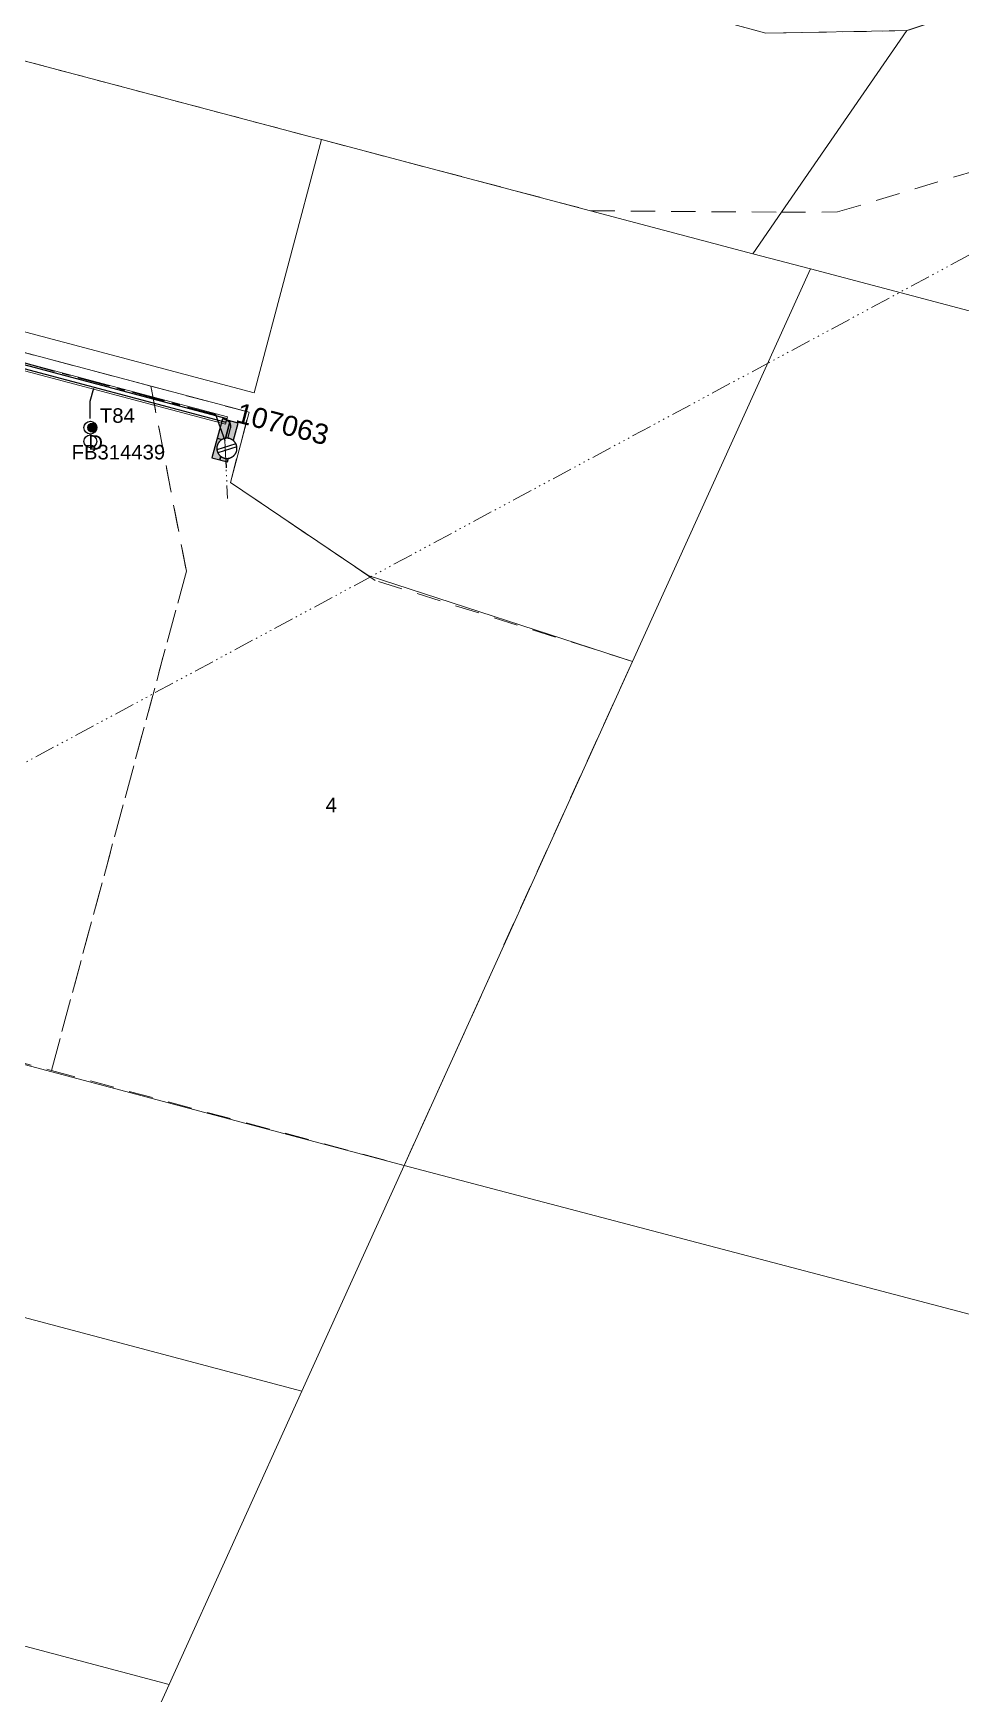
# Model space of a CAD drawing. Header units: metres. Extents: x 256054 to 262066, y 6173540 to 6179224.
# Drawn here: x 259424.2 to 259539.2, y 6174877 to 6175082.8 of the extents above; entities that cross this region are included whole.
import ezdxf
from ezdxf.enums import TextEntityAlignment as Align

# ---------------------------------------------------------------- set-up
doc = ezdxf.new("R2010")
doc.units = ezdxf.units.M
for name, pattern in [('Cable Exist UG', [7, 4, -1, 1, -1]), ('Dash', [5, 3, -2]), ('DASHED', [19.05, 12.7, -6.35]), ('PHANTOMX2', [5.6, 2.5, -0.5, 0.15, -0.5, 0.15, -0.5, 0.15, -0.5, 0.15, -0.5])]:
    doc.linetypes.add(name, pattern=pattern)
doc.layers.get('0').update_dxf_attribs({"color": 6})
for name, color, linetype, lineweight in [('_User Miscellaneous4', 191, 'Continuous', 13), ('Cadastre Developer_SP_EXT', 96, 'Continuous', 15), ('Cadastre Easements_SP_EXT', 96, 'DASHED', 15), ('Cadastre Land Parcels_SP_EXT', 96, 'Continuous', 15), ('Cadastre Roads_SP_EXT', 54, 'Continuous', 15), ('Mains_LV_EXT', 163, 'Continuous', 25), ('Services_SP_EXT', 42, 'PHANTOMX2', 20)]:
    doc.layers.add(name, color=color, linetype=linetype, lineweight=lineweight)
for name, color, linetype in [('Duct_SP_EXT', 40, 'Continuous'), ('Equip_LV_EXT', 7, 'Continuous'), ('SupportsUG_SP_LV_EXT', 7, 'Continuous'), ('Trench_SP_EXT', 7, 'Continuous')]:
    doc.layers.add(name, color=color, linetype=linetype)
doc.styles.add('iecARIAL', font='arial.ttf', dxfattribs={"height": 2})
doc.styles.get("Standard").update_dxf_attribs({"font": 'arial.ttf'})

# ---------------------------------------------------------------- blocks, each defined once
blk = doc.blocks.new('PILLAR_EXT')
blk.add_hatch(color=256).paths.add_polyline_path([(-2.5, 1), (-2.5, -1), (2.5, -1), (2.5, 1)])
for p, q in [((-2.5, 0), (2.5, 0)), ((0, 1), (0, -1))]:
    blk.add_line(p, q)
at = {"ltscale": 10}
blk.add_line((2.5, 0), (-2.5, 0), dxfattribs=at)
blk.add_lwpolyline([(-2.5, -1), (-1.25, -1), (1.25, -1), (2.5, -1), (2.5, 1), (-2.5, 1)], close=True)
at = {"width": 0.9, "flags": 8}
blk.add_attdef('ASSET_NUM', text='', height=2, rotation=90, dxfattribs=at).set_placement((-2, 4), align=Align.MIDDLE_LEFT)
for tag, p, flags in [('OWNED_BY', (0, -0.2), 9), ('STATE', (0, -0.4), 9), ('SUPPORT_TYPE', (0, -0.6), 9), ('STREETNAME', (0, -1.8), 9), ('SUBURB', (0, -2), 1), ('USAGE', (0, -0.8), 9), ('LEGEND', (0, -1), 9), ('LOCATION', (0, -1.2), 9), ('NOTES', (0, -1.4), 9), ('PARENT', (0, -1.6), 9)]:
    blk.add_attdef(tag, p, '', height=0.2, dxfattribs=dict(flags=flags))
blk = doc.blocks.new('DUCT_EXT')
blk.add_circle((0, 0.8), 0.8)
at = {"flags": 1}
blk.add_attdef('Z', (0, 0), '', height=0.2, dxfattribs=at)
at = {"flags": 9}
for tag, p in [('DUCT_CODE', (0, 0)), ('XSECT_TYPE', (0, -0.2)), ('STATE', (0, -0.6)), ('FB_REFERENCE', (0, -0.4)), ('NOTES', (0, -0.8))]:
    blk.add_attdef(tag, text='', height=0.2, dxfattribs=at).set_placement(p, align=Align.MIDDLE_LEFT)
blk = doc.blocks.new('LV_UG_LINKS_CLOSED_EXT')
at = {"layer": 'Equip_LV_EXT'}
for tag, flags, p in [('OPERATING_VOLTAGE', 9, (3, -2.6)), ('ORIENTATION', 9, (3, -2.8)), ('STATE', 9, (3, -3)), ('SWITCH_TYPE', 9, (3, -3.2)), ('OWNED_BY', 9, (3, -3.8)), ('OPERATED_BY', 9, (3, -4)), ('NO_PHASES', 9, (3, -2.4)), ('USAGE', 9, (3, -3.4)), ('NOTES', 9, (3, -3.6)), ('MAINTAINED_BY', 9, (3, -4.2)), ('TYPE', 9, (3, -4.6)), ('Z', 1, (3, -4.8)), ('NUMBER_OF_PHASES', 9, (3, -4.4))]:
    blk.add_attdef(tag, text='', height=0.2, dxfattribs=dict(at, flags=flags)).set_placement(p, align=Align.MIDDLE_LEFT)
blk.add_wipeout([(4, 1.25), (3.97, 1.25), (3.94, 1.25), (3.91, 1.25), (3.88, 1.24), (3.85, 1.24), (3.82, 1.24), (3.79, 1.23), (3.76, 1.23), (3.73, 1.22), (3.7, 1.21), (3.67, 1.2), (3.64, 1.2), (3.61, 1.19), (3.58, 1.18), (3.55, 1.17), (3.52, 1.15), (3.49, 1.14), (3.47, 1.13), (3.44, 1.12), (3.41, 1.1), (3.38, 1.09), (3.36, 1.07), (3.33, 1.06), (3.31, 1.04), (3.28, 1.02), (3.26, 1), (3.23, 0.99), (3.21, 0.97), (3.18, 0.95), (3.16, 0.93), (3.14, 0.91), (3.12, 0.88), (3.09, 0.86), (3.07, 0.84), (3.05, 0.82), (3.03, 0.79), (3.01, 0.77), (3, 0.74), (2.98, 0.72), (2.96, 0.69), (2.94, 0.67), (2.93, 0.64), (2.91, 0.62), (2.9, 0.59), (2.88, 0.56), (2.87, 0.53), (2.86, 0.51), (2.85, 0.48), (2.83, 0.45), (2.82, 0.42), (2.81, 0.39), (2.8, 0.36), (2.8, 0.33), (2.79, 0.3), (2.78, 0.27), (2.77, 0.24), (2.77, 0.21), (2.76, 0.18), (2.76, 0.15), (2.76, 0.12), (2.75, 0.09), (2.75, 0.06), (2.75, 0.03), (2.75, 0), (2.75, -0.03), (2.75, -0.06), (2.75, -0.09), (2.76, -0.12), (2.76, -0.15), (2.76, -0.18), (2.77, -0.21), (2.77, -0.24), (2.78, -0.27), (2.79, -0.3), (2.8, -0.33), (2.8, -0.36), (2.81, -0.39), (2.82, -0.42), (2.83, -0.45), (2.85, -0.48), (2.86, -0.51), (2.87, -0.53), (2.88, -0.56), (2.9, -0.59), (2.91, -0.62), (2.93, -0.64), (2.94, -0.67), (2.96, -0.69), (2.98, -0.72), (3, -0.74), (3.01, -0.77), (3.03, -0.79), (3.05, -0.82), (3.07, -0.84), (3.09, -0.86), (3.12, -0.88), (3.14, -0.91), (3.16, -0.93), (3.18, -0.95), (3.21, -0.97), (3.23, -0.99), (3.26, -1), (3.28, -1.02), (3.31, -1.04), (3.33, -1.06), (3.36, -1.07), (3.38, -1.09), (3.41, -1.1), (3.44, -1.12), (3.47, -1.13), (3.49, -1.14), (3.52, -1.15), (3.55, -1.17), (3.58, -1.18), (3.61, -1.19), (3.64, -1.2), (3.67, -1.2), (3.7, -1.21), (3.73, -1.22), (3.76, -1.23), (3.79, -1.23), (3.82, -1.24), (3.85, -1.24), (3.88, -1.24), (3.91, -1.25), (3.94, -1.25), (3.97, -1.25), (4, -1.25), (4.03, -1.25), (4.06, -1.25), (4.09, -1.25), (4.12, -1.24), (4.15, -1.24), (4.18, -1.24), (4.21, -1.23), (4.24, -1.23), (4.27, -1.22), (4.3, -1.21), (4.33, -1.2), (4.36, -1.2), (4.39, -1.19), (4.42, -1.18), (4.45, -1.17), (4.48, -1.15), (4.51, -1.14), (4.53, -1.13), (4.56, -1.12), (4.59, -1.1), (4.62, -1.09), (4.64, -1.07), (4.67, -1.06), (4.69, -1.04), (4.72, -1.02), (4.74, -1), (4.77, -0.99), (4.79, -0.97), (4.82, -0.95), (4.84, -0.93), (4.86, -0.91), (4.88, -0.88), (4.91, -0.86), (4.93, -0.84), (4.95, -0.82), (4.97, -0.79), (4.99, -0.77), (5, -0.74), (5.02, -0.72), (5.04, -0.69), (5.06, -0.67), (5.07, -0.64), (5.09, -0.62), (5.1, -0.59), (5.12, -0.56), (5.13, -0.53), (5.14, -0.51), (5.15, -0.48), (5.17, -0.45), (5.18, -0.42), (5.19, -0.39), (5.2, -0.36), (5.2, -0.33), (5.21, -0.3), (5.22, -0.27), (5.23, -0.24), (5.23, -0.21), (5.24, -0.18), (5.24, -0.15), (5.24, -0.12), (5.25, -0.09), (5.25, -0.06), (5.25, -0.03), (5.25, 0), (5.25, 0.03), (5.25, 0.06), (5.25, 0.09), (5.24, 0.12), (5.24, 0.15), (5.24, 0.18), (5.23, 0.21), (5.23, 0.24), (5.22, 0.27), (5.21, 0.3), (5.2, 0.33), (5.2, 0.36), (5.19, 0.39), (5.18, 0.42), (5.17, 0.45), (5.15, 0.48), (5.14, 0.51), (5.13, 0.53), (5.12, 0.56), (5.1, 0.59), (5.09, 0.62), (5.07, 0.64), (5.06, 0.67), (5.04, 0.69), (5.02, 0.72), (5, 0.74), (4.99, 0.77), (4.97, 0.79), (4.95, 0.82), (4.93, 0.84), (4.91, 0.86), (4.88, 0.88), (4.86, 0.91), (4.84, 0.93), (4.82, 0.95), (4.79, 0.97), (4.77, 0.99), (4.74, 1), (4.72, 1.02), (4.69, 1.04), (4.67, 1.06), (4.64, 1.07), (4.62, 1.09), (4.59, 1.1), (4.56, 1.12), (4.53, 1.13), (4.51, 1.14), (4.48, 1.15), (4.45, 1.17), (4.42, 1.18), (4.39, 1.19), (4.36, 1.2), (4.33, 1.2), (4.3, 1.21), (4.27, 1.22), (4.24, 1.23), (4.21, 1.23), (4.18, 1.24), (4.15, 1.24), (4.12, 1.24), (4.09, 1.25), (4.06, 1.25), (4.03, 1.25)]).dxf.layer = 'Equip_LV_EXT'
for p, q in [((3.79, 1.23), (3.79, -1.23)), ((4.21, 1.23), (4.21, -1.23))]:
    blk.add_line(p, q, dxfattribs=at)
at = {"layer": 'Equip_LV_EXT', "flags": 128}
blk.add_lwpolyline([(4, 1.25), (3.97, 1.25), (3.94, 1.25), (3.91, 1.25), (3.88, 1.24), (3.85, 1.24), (3.82, 1.24), (3.79, 1.23), (3.76, 1.23), (3.73, 1.22), (3.7, 1.21), (3.67, 1.2), (3.64, 1.2), (3.61, 1.19), (3.58, 1.18), (3.55, 1.17), (3.52, 1.15), (3.49, 1.14), (3.47, 1.13), (3.44, 1.12), (3.41, 1.1), (3.38, 1.09), (3.36, 1.07), (3.33, 1.06), (3.31, 1.04), (3.28, 1.02), (3.26, 1), (3.23, 0.99), (3.21, 0.97), (3.18, 0.95), (3.16, 0.93), (3.14, 0.91), (3.12, 0.88), (3.09, 0.86), (3.07, 0.84), (3.05, 0.82), (3.03, 0.79), (3.01, 0.77), (3, 0.74), (2.98, 0.72), (2.96, 0.69), (2.94, 0.67), (2.93, 0.64), (2.91, 0.62), (2.9, 0.59), (2.88, 0.56), (2.87, 0.53), (2.86, 0.51), (2.85, 0.48), (2.83, 0.45), (2.82, 0.42), (2.81, 0.39), (2.8, 0.36), (2.8, 0.33), (2.79, 0.3), (2.78, 0.27), (2.77, 0.24), (2.77, 0.21), (2.76, 0.18), (2.76, 0.15), (2.76, 0.12), (2.75, 0.09), (2.75, 0.06), (2.75, 0.03), (2.75, 0), (2.75, -0.03), (2.75, -0.06), (2.75, -0.09), (2.76, -0.12), (2.76, -0.15), (2.76, -0.18), (2.77, -0.21), (2.77, -0.24), (2.78, -0.27), (2.79, -0.3), (2.8, -0.33), (2.8, -0.36), (2.81, -0.39), (2.82, -0.42), (2.83, -0.45), (2.85, -0.48), (2.86, -0.51), (2.87, -0.53), (2.88, -0.56), (2.9, -0.59), (2.91, -0.62), (2.93, -0.64), (2.94, -0.67), (2.96, -0.69), (2.98, -0.72), (3, -0.74), (3.01, -0.77), (3.03, -0.79), (3.05, -0.82), (3.07, -0.84), (3.09, -0.86), (3.12, -0.88), (3.14, -0.91), (3.16, -0.93), (3.18, -0.95), (3.21, -0.97), (3.23, -0.99), (3.26, -1), (3.28, -1.02), (3.31, -1.04), (3.33, -1.06), (3.36, -1.07), (3.38, -1.09), (3.41, -1.1), (3.44, -1.12), (3.47, -1.13), (3.49, -1.14), (3.52, -1.15), (3.55, -1.17), (3.58, -1.18), (3.61, -1.19), (3.64, -1.2), (3.67, -1.2), (3.7, -1.21), (3.73, -1.22), (3.76, -1.23), (3.79, -1.23), (3.82, -1.24), (3.85, -1.24), (3.88, -1.24), (3.91, -1.25), (3.94, -1.25), (3.97, -1.25), (4, -1.25), (4.03, -1.25), (4.06, -1.25), (4.09, -1.25), (4.12, -1.24), (4.15, -1.24), (4.18, -1.24), (4.21, -1.23), (4.24, -1.23), (4.27, -1.22), (4.3, -1.21), (4.33, -1.2), (4.36, -1.2), (4.39, -1.19), (4.42, -1.18), (4.45, -1.17), (4.48, -1.15), (4.51, -1.14), (4.53, -1.13), (4.56, -1.12), (4.59, -1.1), (4.62, -1.09), (4.64, -1.07), (4.67, -1.06), (4.69, -1.04), (4.72, -1.02), (4.74, -1), (4.77, -0.99), (4.79, -0.97), (4.82, -0.95), (4.84, -0.93), (4.86, -0.91), (4.88, -0.88), (4.91, -0.86), (4.93, -0.84), (4.95, -0.82), (4.97, -0.79), (4.99, -0.77), (5, -0.74), (5.02, -0.72), (5.04, -0.69), (5.06, -0.67), (5.07, -0.64), (5.09, -0.62), (5.1, -0.59), (5.12, -0.56), (5.13, -0.53), (5.14, -0.51), (5.15, -0.48), (5.17, -0.45), (5.18, -0.42), (5.19, -0.39), (5.2, -0.36), (5.2, -0.33), (5.21, -0.3), (5.22, -0.27), (5.23, -0.24), (5.23, -0.21), (5.24, -0.18), (5.24, -0.15), (5.24, -0.12), (5.25, -0.09), (5.25, -0.06), (5.25, -0.03), (5.25, 0), (5.25, 0.03), (5.25, 0.06), (5.25, 0.09), (5.24, 0.12), (5.24, 0.15), (5.24, 0.18), (5.23, 0.21), (5.23, 0.24), (5.22, 0.27), (5.21, 0.3), (5.2, 0.33), (5.2, 0.36), (5.19, 0.39), (5.18, 0.42), (5.17, 0.45), (5.15, 0.48), (5.14, 0.51), (5.13, 0.53), (5.12, 0.56), (5.1, 0.59), (5.09, 0.62), (5.07, 0.64), (5.06, 0.67), (5.04, 0.69), (5.02, 0.72), (5, 0.74), (4.99, 0.77), (4.97, 0.79), (4.95, 0.82), (4.93, 0.84), (4.91, 0.86), (4.88, 0.88), (4.86, 0.91), (4.84, 0.93), (4.82, 0.95), (4.79, 0.97), (4.77, 0.99), (4.74, 1), (4.72, 1.02), (4.69, 1.04), (4.67, 1.06), (4.64, 1.07), (4.62, 1.09), (4.59, 1.1), (4.56, 1.12), (4.53, 1.13), (4.51, 1.14), (4.48, 1.15), (4.45, 1.17), (4.42, 1.18), (4.39, 1.19), (4.36, 1.2), (4.33, 1.2), (4.3, 1.21), (4.27, 1.22), (4.24, 1.23), (4.21, 1.23), (4.18, 1.24), (4.15, 1.24), (4.12, 1.24), (4.09, 1.25), (4.06, 1.25), (4.03, 1.25)], close=True, dxfattribs=at)
at = {"layer": 'Equip_LV_EXT', "flags": 9}
for tag, p in [('ACTUAL_STATUS', (3, -2)), ('CONSTRUCTED_VOLTAGE', (3, -2.2))]:
    blk.add_attdef(tag, text='', height=0.2, dxfattribs=at).set_placement(p, align=Align.MIDDLE_LEFT)
blk = doc.blocks.new('CABLE_LARGE_EXT')
h = blk.add_hatch(color=256)
edge = h.paths.add_edge_path()
edge.add_arc((0, 0.55), 0.55, 0, 360)
blk.add_circle((0, 0.55), 0.55)
at = {"flags": 1}
blk.add_attdef('Z', (0, 0), '', height=0.2, dxfattribs=at)
at = {"flags": 9}
for tag, p in [('COND_CODE', (0, 0)), ('STATE', (0, -0.4)), ('XSECT_SIZE', (0, -0.6)), ('FB_REFERENCE', (0, -0.2)), ('NOTES', (0, -0.8))]:
    blk.add_attdef(tag, text='', height=0.2, dxfattribs=at).set_placement(p, align=Align.MIDDLE_LEFT)

msp = doc.modelspace()

# ---------------------------------------------------------------- linework, layer by layer
at = {"layer": '_User Miscellaneous4'}
for p, q in [((259410.51, 6175045.31), (259448.29, 6175035.28)), ((259410.26, 6175044.38), (259448.04, 6175034.35)), ((259448.04, 6175034.35), (259448.16, 6175034.82)), ((259448.29, 6175035.28), (259448.16, 6175034.82))]:
    msp.add_line(p, q, dxfattribs=at)
at = {"layer": 'Cadastre Developer_SP_EXT', "linetype": 'Dash'}
for points in [[(259401.28, 6175019.7), (259391.99, 6175022.19), (259377.52, 6174967.09), (259426.46, 6174954.25), (259443.19, 6175016.12), (259438.79, 6175039.06), (259408.84, 6175047.01), (259401.28, 6175019.7)], [(259438.79, 6175039.06), (259443.19, 6175016.12), (259426.46, 6174954.25), (259470.18, 6174942.48), (259498.51, 6175004.95), (259466.59, 6175014.99), (259448.65, 6175027.14), (259450.96, 6175035.83), (259438.79, 6175039.06)]]:
    msp.add_lwpolyline(points, close=True, dxfattribs=at)
at = {"layer": 'Cadastre Easements_SP_EXT', "linetype": 'Dash'}
msp.add_lwpolyline([(259838.03, 6175183.85), (259793.9, 6175169.81), (259756.11, 6175157.21), (259732.99, 6175145.75), (259583.02, 6175099.85), (259532.53, 6175083.13), (259515.05, 6175082.8), (259307.05, 6175139.14), (259296.55, 6175112.85), (259378.73, 6175091.11), (259412.9, 6175082.07), (259458.61, 6175069.98), (259459.93, 6175069.63), (259493.3, 6175060.81), (259516.96, 6175060.62), (259523.92, 6175060.65), (259576.36, 6175076.34), (259767.61, 6175133.56), (259767.61, 6175133.56), (259795.44, 6175143.89), (259812.59, 6175150.51), (259876.75, 6175169.53)], dxfattribs=at)
at = {"layer": 'Cadastre Land Parcels_SP_EXT', "linetype": 'Continuous'}
for points in [[(259788.2, 6175078.1), (259805.76, 6175120.12), (259767.61, 6175133.56), (259732.99, 6175145.75), (259583.02, 6175099.85), (259532.53, 6175083.13), (259516.96, 6175060.62), (259513.41, 6175055.48), (259520.56, 6175053.59), (259576.17, 6175038.89), (259743.5, 6174994.67), (259788.2, 6175078.1)], [(259516.96, 6175060.62), (259532.53, 6175083.13), (259515.05, 6175082.8), (259307.05, 6175139.14), (259296.55, 6175112.85), (259378.73, 6175091.11), (259412.9, 6175082.07), (259458.61, 6175069.98), (259459.93, 6175069.63), (259493.3, 6175060.81), (259513.41, 6175055.48), (259516.96, 6175060.62)], [(259284.7, 6175082.55), (259283.78, 6175080.21), (259450.96, 6175035.83), (259448.65, 6175027.14), (259465.75, 6175015.59), (259498.51, 6175004.95), (259520.56, 6175053.59), (259513.41, 6175055.48), (259493.3, 6175060.81), (259459.93, 6175069.63), (259451.59, 6175038.24), (259284.7, 6175082.55)], [(259285.15, 6175083.72), (259284.7, 6175082.55), (259451.59, 6175038.24), (259459.93, 6175069.63), (259458.61, 6175069.98), (259412.9, 6175082.07), (259404.9, 6175051.93), (259285.15, 6175083.72)], [(259498.51, 6175004.95), (259465.75, 6175015.59), (259448.65, 6175027.14), (259450.96, 6175035.83), (259283.78, 6175080.21), (259274.87, 6175057.43), (259278.73, 6175056.41), (259277.71, 6175052.54), (259391.99, 6175022.19), (259377.52, 6174967.09), (259470.18, 6174942.48), (259498.51, 6175004.95)], [(259725.17, 6174960.43), (259734.86, 6174978.52), (259743.5, 6174994.67), (259576.17, 6175038.89), (259520.56, 6175053.59), (259498.51, 6175004.95), (259470.18, 6174942.48), (259577.49, 6174914.24), (259685.28, 6174885.89), (259725.17, 6174960.43)], [(259470.18, 6174942.48), (259377.52, 6174967.09), (259253.09, 6175001.71), (259241.5, 6174971.84), (259457.5, 6174914.51), (259470.18, 6174942.48)], [(259457.5, 6174914.51), (259241.5, 6174971.84), (259227.15, 6174934.95), (259441.07, 6174878.13), (259457.5, 6174914.51)], [(259655.1, 6174829.08), (259668.14, 6174853.95), (259685.28, 6174885.89), (259577.49, 6174914.24), (259470.18, 6174942.48), (259457.5, 6174914.51), (259441.07, 6174878.13), (259428.36, 6174850.08), (259579.29, 6174810.33), (259636.85, 6174795.17), (259655.1, 6174829.08)], [(259441.07, 6174878.13), (259227.15, 6174934.95), (259215.85, 6174906.26), (259225.63, 6174903.67), (259428.36, 6174850.08), (259441.07, 6174878.13)]]:
    msp.add_lwpolyline(points, close=True, dxfattribs=at)
at = {"layer": 'Cadastre Roads_SP_EXT', "linetype": 'Continuous'}
msp.add_lwpolyline([(259434.34, 6175140.02), (259322.79, 6175179.34), (259315.18, 6175159.9), (259307.05, 6175139.14), (259515.05, 6175082.8), (259532.53, 6175083.13), (259583.02, 6175099.85), (259732.99, 6175145.75), (259767.61, 6175133.56), (259805.76, 6175120.12), (259788.2, 6175078.1), (259818.85, 6175093.92), (259841.56, 6175105.64), (259827.05, 6175135.58), (259812.59, 6175150.51), (259793.9, 6175169.81), (259793.63, 6175170.09), (259737.82, 6175177.35), (259545.87, 6175129.27), (259493.68, 6175125.76), (259434.34, 6175140.02)], close=True, dxfattribs=at)
at = {"layer": 'Duct_SP_EXT'}
for p, q in [((259410.44, 6175045.08), (259448.22, 6175035.05)), ((259410.32, 6175044.61), (259448.1, 6175034.59)), ((259448.1, 6175034.59), (259448.16, 6175034.82)), ((259448.22, 6175035.05), (259448.16, 6175034.82))]:
    msp.add_line(p, q, dxfattribs=at)
msp.add_lwpolyline([(259431.27, 6175035.06), (259431.27, 6175037.21), (259431.71, 6175038.8)], dxfattribs=at)
at = {"layer": 'Trench_SP_EXT', "linetype": 'Cable Exist UG'}
msp.add_lwpolyline([(259448.23, 6175032.2), (259448.68, 6175033.87), (259448.68, 6175033.87, 0.409363), (259448.16, 6175034.82)], format="xyb", dxfattribs=at)
msp.add_lwpolyline([(259447.98, 6175032.34), (259448.13, 6175028.94)], dxfattribs=at)

# ---------------------------------------------------------------- block references
at = {"layer": 'Duct_SP_EXT', "rotation": 90}
for name, p in [('DUCT_EXT', (259432.09, 6175033.92)), ('DUCT_EXT', (259432.09, 6175032.22)), ('CABLE_LARGE_EXT', (259432.09, 6175033.92))]:
    msp.add_blockref(name, p, dxfattribs=at)
at = {"layer": 'SupportsUG_SP_LV_EXT'}
ref = msp.add_blockref('PILLAR_EXT', (259447.98, 6175032.34), dxfattribs=dict(at, rotation=74.776677130724))
ref.add_attrib('ASSET_NUM', '107063', dxfattribs={"layer": '0', "height": 2.5, "rotation": 345.5385, "style": 'iecARIAL'}).set_placement((259449.48, 6175035.84), align=Align.MIDDLE_LEFT)

# ---------------------------------------------------------------- texts
at = {"layer": 'Cadastre Developer_SP_EXT'}
msp.add_text('4', height=1.8, dxfattribs=at).set_placement((259460.46, 6174986.25))
at = {"layer": 'Duct_SP_EXT'}
for s, p in [('T84', (259432.47, 6175034.52)), ('D', (259431.03, 6175031.18)), ('FB314439', (259428.96, 6175029.98))]:
    msp.add_text(s, height=1.8, dxfattribs=at).set_placement(p)

# ---------------------------------------------------------------- next in the draw order: block references
at = {"layer": 'Equip_LV_EXT', "rotation": 287.5398837920091}
msp.add_blockref('LV_UG_LINKS_CLOSED_EXT', (259447.01, 6175035.17), dxfattribs=at)

# ---------------------------------------------------------------- next in the draw order: linework, layer by layer
at = {"layer": 'Mains_LV_EXT', "linetype": 'Cable Exist UG'}
msp.add_lwpolyline([(259407.72, 6175038.91), (259409.47, 6175045.64), (259409.47, 6175045.64), (259436.58, 6175038.3), (259446.79, 6175035.54), (259447.98, 6175032.34)], dxfattribs=at)
at = {"layer": 'Services_SP_EXT'}
for points in [[(259668.43, 6175124.22), (259197.76, 6174871.22)], [(259447.98, 6175032.34), (259448.29, 6175025.13)]]:
    msp.add_lwpolyline(points, dxfattribs=at)

doc.saveas('drawing.dxf')
